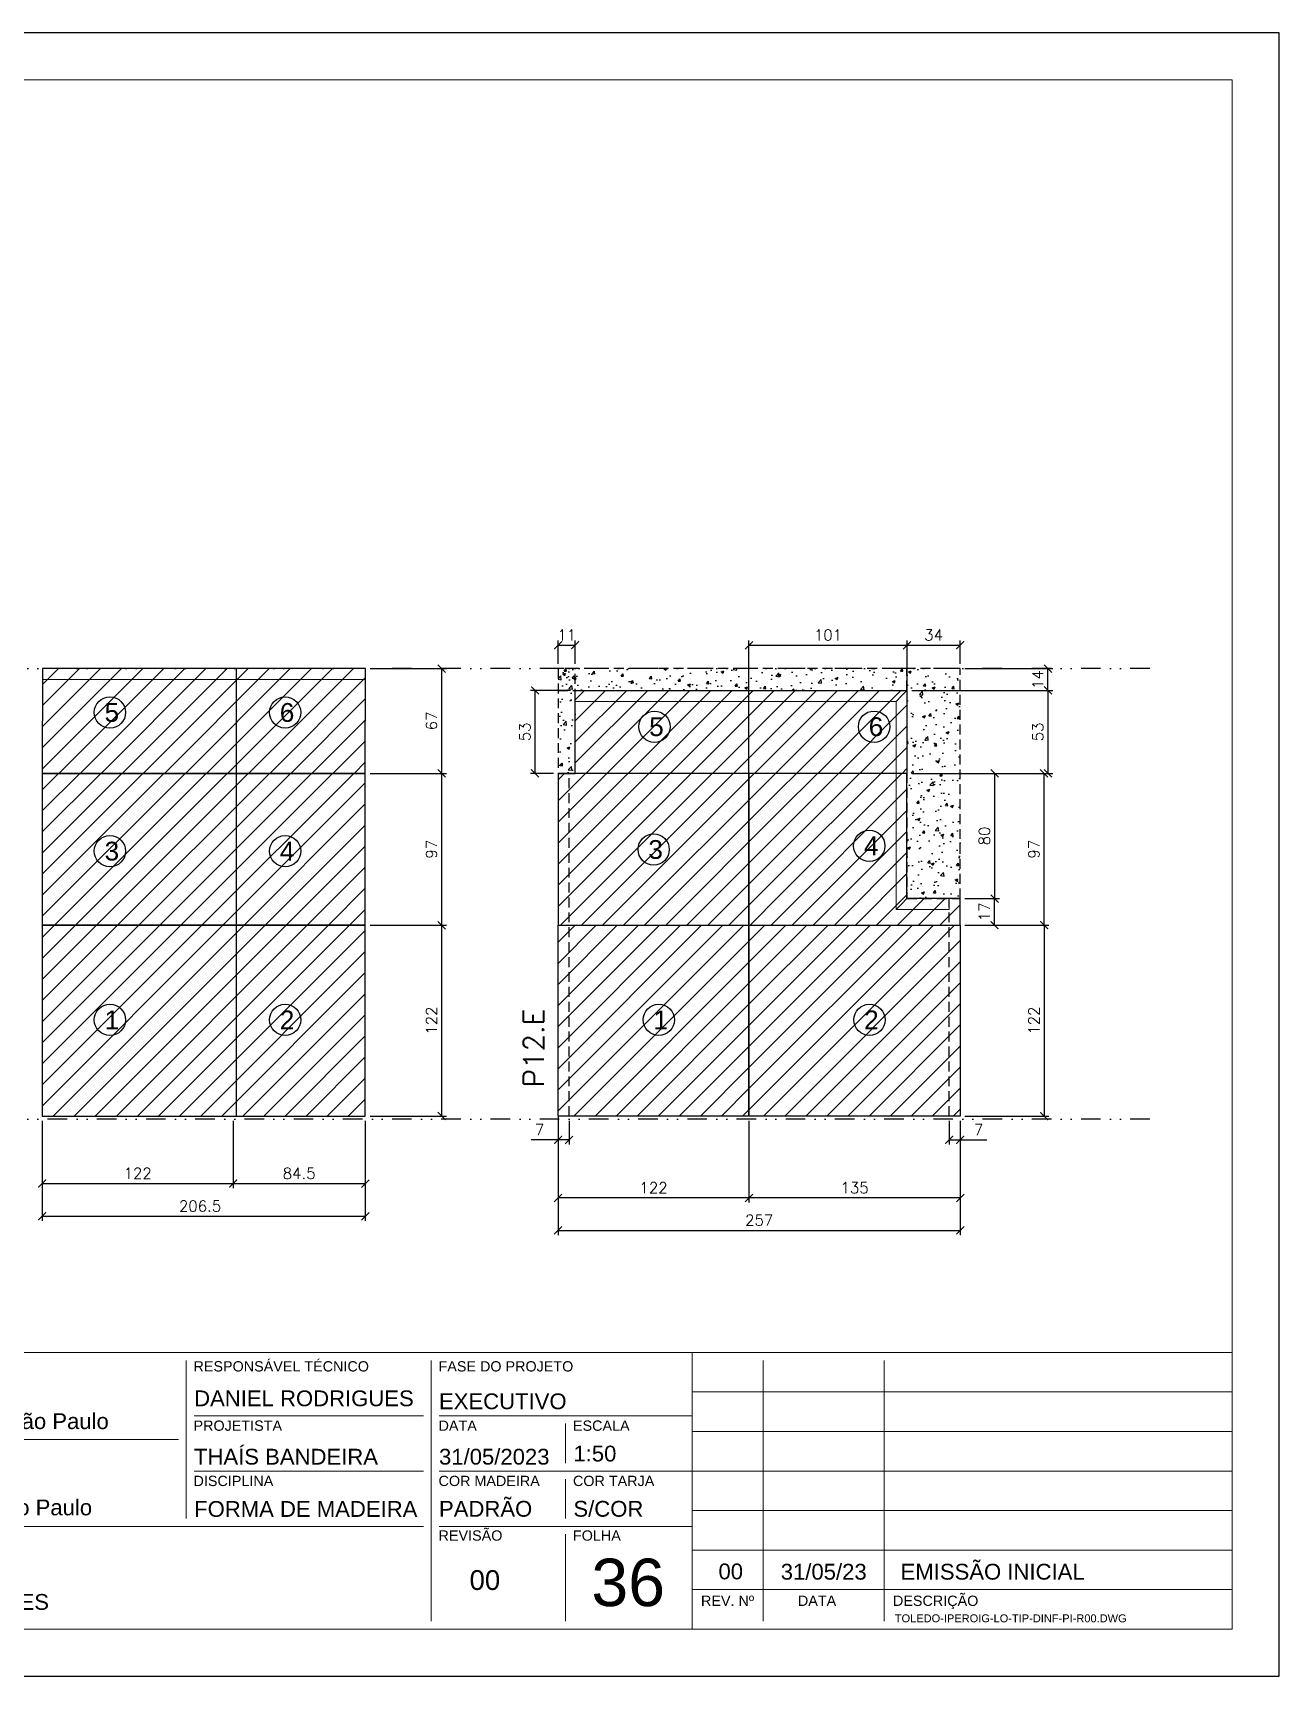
# Model space of a CAD drawing. Extents: x -23436 to 4767, y -3862 to 10024.
# Drawn here: x -19988 to -19191, y -1668 to -618 of the extents above; entities that cross this region are included whole.
import ezdxf
from ezdxf.enums import TextEntityAlignment as Align

# ---------------------------------------------------------------- set-up
doc = ezdxf.new("R2010")
doc.units = 0
doc.header["$PDMODE"] = 2
doc.header["$PDSIZE"] = 10
doc.linetypes.add('DIVIDE2', pattern=[0.625, 0.25, -0.125, 0, -0.125, 0, -0.125])
doc.linetypes.add('HIDDEN', pattern=[9.525, 6.35, -3.175])
doc.layers.get('0').update_dxf_attribs({"lineweight": 13})
doc.layers.get('Defpoints').update_dxf_attribs({"lineweight": 13})
for name, color, linetype, lineweight in [('A-GENM', 7, 'Continuous', 18), ('cotas', 4, 'Continuous', 13), ('FOLHA MB', 7, 'Continuous', 13), ('N° FOLHA', 5, 'Continuous', 13), ('Texto Seção', 7, 'Continuous', 15)]:
    doc.layers.add(name, color=color, linetype=linetype, lineweight=lineweight)
for name, color, linetype in [('Concreto', 250, 'HIDDEN'), ('Cota', 4, 'Continuous'), ('MB Logo', 254, 'Continuous'), ('Nível', 160, 'Continuous'), ('Painéis', 30, 'Continuous'), ('Reaproveitamento', 252, 'Continuous'), ('Romaneio', 10, 'Continuous'), ('Sarrafo de Pressão', 42, 'HIDDEN')]:
    doc.layers.add(name, color=color, linetype=linetype)
doc.layers.add('Laje_Perimetro', color=7, linetype='Continuous', plot=False)
doc.styles.add('ARIAL', font='arial.ttf', dxfattribs={"oblique": 15, "height": 25})
doc.styles.add('MB_C01', font='arial.ttf', dxfattribs={"height": 1.3})
doc.styles.add('MB_C02', font='arial.ttf', dxfattribs={"height": 2})
doc.styles.add('MB_C03', font='arial.ttf', dxfattribs={"height": 2.5})
doc.styles.add('MB_C04', font='arial.ttf', dxfattribs={"height": 6})
doc.styles.add('REGUA-120', font='ROMANS.shx', dxfattribs={"height": 15})
doc.styles.add('ROMANS', font='romans.shx')
doc.dimstyles.new('Cota Paínel', dxfattribs={"dimtxt": 7, "dimasz": 5, "dimexe": 3, "dimexo": 3, "dimgap": 3, "dimtad": 1, "dimdec": 1, "dimzin": 12, "dimdsep": 46, "dimtxsty": 'ROMANS', "dimblk": 'ARCHTICK', "dimcen": 0, "dimclrd": 4, "dimclre": 4, "dimclrt": 1, "dimadec": 1, "dimazin": 3, "dimtfac": 1, "dimtdec": 1, "dimtmove": 0, "dimatfit": 3, "dimldrblk": 'OBLIQUE', "dimfxl": 0, "dimtolj": 1, "dimtzin": 12, "dimarcsym": 0})
doc.dimstyles.new('PAINEL', dxfattribs={"dimtxt": 7, "dimasz": 5, "dimexe": 3, "dimexo": 3, "dimgap": 3, "dimtad": 1, "dimdec": 1, "dimzin": 12, "dimdsep": 46, "dimtxsty": 'ROMANS', "dimblk": 'ARCHTICK', "dimcen": 0, "dimclrd": 4, "dimclre": 4, "dimclrt": 1, "dimadec": 1, "dimazin": 3, "dimtfac": 1, "dimtdec": 1, "dimtmove": 0, "dimatfit": 3, "dimldrblk": 'OBLIQUE', "dimfxl": 0, "dimtolj": 1, "dimtzin": 12, "dimarcsym": 0})
pattern_1 = [(45, (-4755.02, -1150), (-6.735192, 6.735192), [])]
pattern_2 = [(45, (-1493.968, 3471.636), (-6.735192, 6.735192), [])]
pattern_3 = [(45, (-4790.363, 10281.966), (-6.735192, 6.735192), [])]
pattern_4 = [(45, (-17942.374, -1150), (-6.73519, 6.73519), [])]

# ---------------------------------------------------------------- blocks, each defined once
blk = doc.blocks.new('A$C169d8357')
at = {"layer": 'FOLHA MB', "color": 1}
for p, q in [((1109.8, 356.7), (70, 356.7)), ((786.6, 351.7), (786.6, 250.7)), ((943.1, 351.7), (943.1, 185)), ((1109.8, 356.7), (1109.8, 179.9)), ((1455, 356.7), (1109.8, 356.7)), ((1155.3, 185), (1155.3, 351.7)), ((1232.6, 351.7), (1232.6, 185)), ((1455, 331.5), (1109.8, 331.5)), ((938.1, 316.3), (791.6, 316.3)), ((1109.8, 316.3), (948.2, 316.3)), ((1029, 311.3), (1029, 286)), ((1455, 306.2), (1109.8, 306.2)), ((781.5, 301.2), (450.7, 301.2)), ((938.1, 281), (791.6, 281)), ((1109.8, 281), (948.2, 281)), ((1029, 275.9), (1029, 250.7)), ((1455, 281), (1109.8, 281)), ((1455, 255.7), (1109.8, 255.7)), ((938.1, 245.6), (450.7, 245.6)), ((1109.8, 245.6), (948.2, 245.6)), ((1029, 240.6), (1029, 185)), ((1455, 230.4), (1109.8, 230.4)), ((1455, 205.2), (1109.8, 205.2))]:
    blk.add_line(p, q, dxfattribs=at)
for points in [[(0, 1199.9), (0, 149.9), (1485, 149.9), (1485, 1199.9)], [(70, 1169.9), (70, 179.9), (1455, 179.9), (1455, 1169.9)]]:
    blk.add_lwpolyline(points, close=True, dxfattribs=at)
at = {"layer": 'FOLHA MB', "color": 6}
for s, height, style, p in [('RESPONSÁVEL TÉCNICO', 6.566, 'MB_C01', (791.2, 344.6)), ('FASE DO PROJETO', 6.566, 'MB_C01', (947.8, 344.6)), ('Rua Hungria, 620-10ºAndar SP /  São Paulo', 10.102, 'MB_C02', (459.7, 307.8)), ('PROJETISTA', 6.57, 'MB_C01', (791.2, 306.7)), ('DATA', 6.57, 'MB_C01', (947.8, 306.7)), ('ESCALA', 6.57, 'MB_C01', (1033.7, 306.7)), ('DISCIPLINA', 6.57, 'MB_C01', (791.2, 271.4)), ('COR MADEIRA', 6.566, 'MB_C01', (947.8, 271.4)), ('COR TARJA', 6.57, 'MB_C01', (1033.7, 271.4)), ('Rua Iperoig, 180-perdizes-SP /  São Paulo', 10.102, 'MB_C02', (459.7, 252.7)), ('REVISÃO', 6.57, 'MB_C01', (947.8, 236.5)), ('FOLHA', 6.57, 'MB_C01', (1033.7, 236.5)), ('PROJETO EXECUTIVO DE PILARES', 10.102, 'MB_C02', (459.7, 192.3))]:
    blk.add_text(s, height=height, dxfattribs=dict(at, style=style)).set_placement(p)
at = {"layer": 'FOLHA MB', "color": 5}
for s, height, style, p in [('DANIEL RODRIGUES', 10.102, 'MB_C02', (791.6, 322.4)), ('EXECUTIVO', 10.1, 'MB_C02', (948.1, 320.5)), ('THAÍS BANDEIRA', 10.102, 'MB_C02', (791.5, 285.1)), ('31/05/2023', 10.1, 'MB_C02', (948.1, 285.1)), ('1:50', 10.1, 'MB_C02', (1034, 287.1)), ('PADRÃO', 10.1, 'MB_C02', (948.1, 251.8)), ('FORMA DE MADEIRA', 10.102, 'MB_C02', (791.6, 251.7)), ('S/COR', 10.1, 'MB_C02', (1034, 251.8)), ('00', 10.1, 'MB_C02', (1126.7, 211.8)), ('31/05/23', 10.1, 'MB_C02', (1166.5, 211.6)), ('EMISSÃO INICIAL', 10.102, 'MB_C02', (1243.1, 211.6)), ('00', 12.63, 'MB_C03', (967.6, 205))]:
    blk.add_text(s, height=height, dxfattribs=dict(at, style=style)).set_placement(p)
at = {"layer": 'FOLHA MB', "color": 6, "style": 'MB_C01'}
for s, p in [('REV. Nº', (1132.5, 198.1)), ('DATA', (1189.7, 198.1)), ('DESCRIÇÃO', (1265.5, 198.1))]:
    blk.add_text(s, height=6.57, dxfattribs=at).set_placement(p, align=Align.MIDDLE_CENTER)
at = {"layer": 'FOLHA MB', "insert": (1239.4, 189.4), "char_height": 5.051, "width": 210.818, "attachment_point": 1, "style": 'MB_C04'}
blk.add_mtext('TOLEDO-IPEROIG-LO-TIP-DINF-PI-R00.DWG', dxfattribs=at)
blk = doc.blocks.new('_ArchTick')
at = {"color": 0, "linetype": 'ByBlock', "const_width": 0.15}
blk.add_lwpolyline([(-0.5, -0.5), (0.5, 0.5)], dxfattribs=at)
blk = doc.blocks.new('*D4480')
at = {"layer": 'Cota', "color": 4, "lineweight": -2, "transparency": 16777216}
for p, q in [((-19981.9, -1312.9), (-19981.9, -1376.9)), ((-19775.4, -1312.9), (-19775.4, -1376.9)), ((-19981.9, -1373.9), (-19775.4, -1373.9))]:
    blk.add_line(p, q, dxfattribs=at)
at = {"layer": 'Defpoints', "color": 0, "transparency": 16777216}
for p in [(-19981.9, -1309.9), (-19775.4, -1309.9), (-19775.4, -1373.9)]:
    blk.add_point(p, dxfattribs=at)
at = {"layer": 'Cota', "color": 4, "lineweight": -2, "transparency": 16777216, "xscale": 5, "yscale": 5, "zscale": 5, "rotation": 180}
blk.add_blockref('_ArchTick', (-19981.9, -1373.9), dxfattribs=at)
at = {"layer": 'Cota', "color": 4, "lineweight": -2, "transparency": 16777216, "xscale": 5, "yscale": 5, "zscale": 5}
blk.add_blockref('_ArchTick', (-19775.4, -1373.9), dxfattribs=at)
at = {"layer": 'Cota', "color": 1, "transparency": 16777216, "insert": (-19881, -1367.4), "char_height": 7, "attachment_point": 5, "style": 'ROMANS'}
blk.add_mtext('\\A1;206.5', dxfattribs=at)
blk = doc.blocks.new('_OBLIQUE')
at = {"color": 0, "linetype": 'ByBlock', "lineweight": -2}
for p, q in [((0, 0), (-1, 0)), ((-0.5, -0.5), (0.5, 0.5))]:
    blk.add_line(p, q, dxfattribs=at)
blk = doc.blocks.new('*D4481')
at = {"layer": 'Cota', "color": 4, "lineweight": -2, "transparency": 16777216}
for p, q in [((-19772.4, -1187.9), (-19723.6, -1187.9)), ((-19726.6, -1309.9), (-19726.6, -1187.9)), ((-19772.4, -1309.9), (-19723.6, -1309.9))]:
    blk.add_line(p, q, dxfattribs=at)
at = {"layer": 'Defpoints', "color": 0, "transparency": 16777216}
for p in [(-19775.4, -1187.9), (-19726.6, -1187.9), (-19775.4, -1309.9)]:
    blk.add_point(p, dxfattribs=at)
at = {"layer": 'Cota', "color": 4, "lineweight": -2, "transparency": 16777216, "xscale": 5, "yscale": 5, "zscale": 5}
for p, rotation in [((-19726.6, -1187.9), 90), ((-19726.6, -1309.9), 270)]:
    blk.add_blockref('_ArchTick', p, dxfattribs=dict(at, rotation=rotation))
at = {"layer": 'Cota', "color": 1, "transparency": 16777216, "insert": (-19733.1, -1248.9), "char_height": 7, "attachment_point": 5, "rotation": 90, "style": 'ROMANS'}
blk.add_mtext('\\A1;122', dxfattribs=at)
blk = doc.blocks.new('*D4482')
at = {"layer": 'Cota', "color": 4, "lineweight": -2, "transparency": 16777216}
for p, q in [((-19772.4, -1090.9), (-19723.6, -1090.9)), ((-19726.6, -1187.9), (-19726.6, -1090.9)), ((-19759.9, -1187.9), (-19723.6, -1187.9))]:
    blk.add_line(p, q, dxfattribs=at)
at = {"layer": 'Defpoints', "color": 0, "transparency": 16777216}
for p in [(-19775.4, -1090.9), (-19726.6, -1090.9), (-19762.9, -1187.9)]:
    blk.add_point(p, dxfattribs=at)
at = {"layer": 'Cota', "color": 4, "lineweight": -2, "transparency": 16777216, "xscale": 5, "yscale": 5, "zscale": 5}
for p, rotation in [((-19726.6, -1090.9), 90), ((-19726.6, -1187.9), 270)]:
    blk.add_blockref('_ArchTick', p, dxfattribs=dict(at, rotation=rotation))
at = {"layer": 'Cota', "color": 1, "transparency": 16777216, "insert": (-19733.1, -1139.4), "char_height": 7, "attachment_point": 5, "rotation": 90, "style": 'ROMANS'}
blk.add_mtext('\\A1;97', dxfattribs=at)
blk = doc.blocks.new('*D4483')
at = {"layer": 'Cota', "color": 4, "lineweight": -2, "transparency": 16777216}
for p, q in [((-19652.2, -1312.9), (-19652.2, -1385.9)), ((-19395.2, -1312.9), (-19395.2, -1385.9)), ((-19652.2, -1382.9), (-19395.2, -1382.9))]:
    blk.add_line(p, q, dxfattribs=at)
at = {"layer": 'Defpoints', "color": 0, "transparency": 16777216}
for p in [(-19652.2, -1309.9), (-19395.2, -1309.9), (-19395.2, -1382.9)]:
    blk.add_point(p, dxfattribs=at)
at = {"layer": 'Cota', "color": 4, "lineweight": -2, "transparency": 16777216, "xscale": 5, "yscale": 5, "zscale": 5, "rotation": 180}
blk.add_blockref('_ArchTick', (-19652.2, -1382.9), dxfattribs=at)
at = {"layer": 'Cota', "color": 4, "lineweight": -2, "transparency": 16777216, "xscale": 5, "yscale": 5, "zscale": 5}
blk.add_blockref('_ArchTick', (-19395.2, -1382.9), dxfattribs=at)
at = {"layer": 'Cota', "color": 1, "transparency": 16777216, "insert": (-19523.7, -1376.4), "char_height": 7, "attachment_point": 5, "style": 'ROMANS'}
blk.add_mtext('\\A1;257', dxfattribs=at)
blk = doc.blocks.new('*D4484')
at = {"layer": 'Cota', "color": 4, "lineweight": -2, "transparency": 16777216}
for p, q in [((-19530.2, -1312.9), (-19530.2, -1365.2)), ((-19395.2, -1312.9), (-19395.2, -1365.2)), ((-19395.2, -1362.2), (-19530.2, -1362.2))]:
    blk.add_line(p, q, dxfattribs=at)
at = {"layer": 'Defpoints', "color": 0, "transparency": 16777216}
for p in [(-19530.2, -1309.9), (-19395.2, -1309.9), (-19530.2, -1362.2)]:
    blk.add_point(p, dxfattribs=at)
at = {"layer": 'Cota', "color": 4, "lineweight": -2, "transparency": 16777216, "xscale": 5, "yscale": 5, "zscale": 5, "rotation": 180}
blk.add_blockref('_ArchTick', (-19530.2, -1362.2), dxfattribs=at)
at = {"layer": 'Cota', "color": 4, "lineweight": -2, "transparency": 16777216, "xscale": 5, "yscale": 5, "zscale": 5}
blk.add_blockref('_ArchTick', (-19395.2, -1362.2), dxfattribs=at)
at = {"layer": 'Cota', "color": 1, "transparency": 16777216, "insert": (-19462.7, -1355.7), "char_height": 7, "attachment_point": 5, "style": 'ROMANS'}
blk.add_mtext('\\A1;135', dxfattribs=at)
blk = doc.blocks.new('*D4485')
at = {"layer": 'Cota', "color": 4, "lineweight": -2, "transparency": 16777216}
for p, q in [((-19652.2, -1309.7), (-19652.2, -1365.2)), ((-19530.2, -1312.9), (-19530.2, -1365.2)), ((-19530.2, -1362.2), (-19652.2, -1362.2))]:
    blk.add_line(p, q, dxfattribs=at)
at = {"layer": 'Defpoints', "color": 0, "transparency": 16777216}
for p in [(-19652.2, -1306.7), (-19530.2, -1309.9), (-19652.2, -1362.2)]:
    blk.add_point(p, dxfattribs=at)
at = {"layer": 'Cota', "color": 4, "lineweight": -2, "transparency": 16777216, "xscale": 5, "yscale": 5, "zscale": 5, "rotation": 180}
blk.add_blockref('_ArchTick', (-19652.2, -1362.2), dxfattribs=at)
at = {"layer": 'Cota', "color": 4, "lineweight": -2, "transparency": 16777216, "xscale": 5, "yscale": 5, "zscale": 5}
blk.add_blockref('_ArchTick', (-19530.2, -1362.2), dxfattribs=at)
at = {"layer": 'Cota', "color": 1, "transparency": 16777216, "insert": (-19591.2, -1355.7), "char_height": 7, "attachment_point": 5, "style": 'ROMANS'}
blk.add_mtext('\\A1;122', dxfattribs=at)
blk = doc.blocks.new('*D4486')
at = {"layer": 'Cota', "color": 4, "lineweight": -2, "transparency": 16777216}
for p, q in [((-19652.2, -1312.9), (-19652.2, -1328.1)), ((-19645.2, -1312.9), (-19645.2, -1328.1)), ((-19652.2, -1325.1), (-19669.4, -1325.1)), ((-19645.2, -1325.1), (-19652.2, -1325.1))]:
    blk.add_line(p, q, dxfattribs=at)
at = {"layer": 'Defpoints', "color": 0, "transparency": 16777216}
for p in [(-19652.2, -1309.9), (-19645.2, -1309.9), (-19652.2, -1325.1)]:
    blk.add_point(p, dxfattribs=at)
at = {"layer": 'Cota', "color": 4, "lineweight": -2, "transparency": 16777216, "xscale": 5, "yscale": 5, "zscale": 5, "rotation": 180}
blk.add_blockref('_ArchTick', (-19652.2, -1325.1), dxfattribs=at)
at = {"layer": 'Cota', "color": 4, "lineweight": -2, "transparency": 16777216, "xscale": 5, "yscale": 5, "zscale": 5}
blk.add_blockref('_ArchTick', (-19645.2, -1325.1), dxfattribs=at)
at = {"layer": 'Cota', "color": 1, "transparency": 16777216, "insert": (-19664.1, -1318.6), "char_height": 7, "attachment_point": 5, "style": 'ROMANS'}
blk.add_mtext('\\A1;7', dxfattribs=at)
blk = doc.blocks.new('*D4487')
at = {"layer": 'Cota', "color": 4, "lineweight": -2, "transparency": 16777216}
for p, q in [((-19402.2, -1312.9), (-19402.2, -1328.1)), ((-19395.2, -1312.9), (-19395.2, -1328.1)), ((-19402.2, -1325.1), (-19395.2, -1325.1)), ((-19395.2, -1325.1), (-19378.1, -1325.1))]:
    blk.add_line(p, q, dxfattribs=at)
at = {"layer": 'Defpoints', "color": 0, "transparency": 16777216}
for p in [(-19402.2, -1309.9), (-19395.2, -1309.9), (-19395.2, -1325.1)]:
    blk.add_point(p, dxfattribs=at)
at = {"layer": 'Cota', "color": 4, "lineweight": -2, "transparency": 16777216, "xscale": 5, "yscale": 5, "zscale": 5, "rotation": 180}
blk.add_blockref('_ArchTick', (-19402.2, -1325.1), dxfattribs=at)
at = {"layer": 'Cota', "color": 4, "lineweight": -2, "transparency": 16777216, "xscale": 5, "yscale": 5, "zscale": 5}
blk.add_blockref('_ArchTick', (-19395.2, -1325.1), dxfattribs=at)
at = {"layer": 'Cota', "color": 1, "transparency": 16777216, "insert": (-19383.4, -1318.6), "char_height": 7, "attachment_point": 5, "style": 'ROMANS'}
blk.add_mtext('\\A1;7', dxfattribs=at)
blk = doc.blocks.new('*D4488')
at = {"layer": 'Cota', "color": 4, "lineweight": -2, "transparency": 16777216}
for p, q in [((-19981.9, -1312.9), (-19981.9, -1356)), ((-19859.9, -1312.9), (-19859.9, -1356)), ((-19981.9, -1353), (-19859.9, -1353))]:
    blk.add_line(p, q, dxfattribs=at)
at = {"layer": 'Defpoints', "color": 0, "transparency": 16777216}
for p in [(-19981.9, -1309.9), (-19859.9, -1309.9), (-19859.9, -1353)]:
    blk.add_point(p, dxfattribs=at)
at = {"layer": 'Cota', "color": 4, "lineweight": -2, "transparency": 16777216, "xscale": 5, "yscale": 5, "zscale": 5, "rotation": 180}
blk.add_blockref('_ArchTick', (-19981.9, -1353), dxfattribs=at)
at = {"layer": 'Cota', "color": 4, "lineweight": -2, "transparency": 16777216, "xscale": 5, "yscale": 5, "zscale": 5}
blk.add_blockref('_ArchTick', (-19859.9, -1353), dxfattribs=at)
at = {"layer": 'Cota', "color": 1, "transparency": 16777216, "insert": (-19920.9, -1346.5), "char_height": 7, "attachment_point": 5, "style": 'ROMANS'}
blk.add_mtext('\\A1;122', dxfattribs=at)
blk = doc.blocks.new('*D4489')
at = {"layer": 'Cota', "color": 4, "lineweight": -2, "transparency": 16777216}
for p, q in [((-19859.9, -1312.9), (-19859.9, -1356)), ((-19775.4, -1312.9), (-19775.4, -1356)), ((-19859.9, -1353), (-19775.4, -1353))]:
    blk.add_line(p, q, dxfattribs=at)
at = {"layer": 'Defpoints', "color": 0, "transparency": 16777216}
for p in [(-19859.9, -1309.9), (-19775.4, -1309.9), (-19775.4, -1353)]:
    blk.add_point(p, dxfattribs=at)
at = {"layer": 'Cota', "color": 4, "lineweight": -2, "transparency": 16777216, "xscale": 5, "yscale": 5, "zscale": 5, "rotation": 180}
blk.add_blockref('_ArchTick', (-19859.9, -1353), dxfattribs=at)
at = {"layer": 'Cota', "color": 4, "lineweight": -2, "transparency": 16777216, "xscale": 5, "yscale": 5, "zscale": 5}
blk.add_blockref('_ArchTick', (-19775.4, -1353), dxfattribs=at)
at = {"layer": 'Cota', "color": 1, "transparency": 16777216, "insert": (-19817.7, -1346.5), "char_height": 7, "attachment_point": 5, "style": 'ROMANS'}
blk.add_mtext('\\A1;84.5', dxfattribs=at)
blk = doc.blocks.new('*D4491')
at = {"layer": 'Cota', "color": 4, "lineweight": -2, "transparency": 16777216}
for p, q in [((-19392.2, -1187.9), (-19338.6, -1187.9)), ((-19341.6, -1187.9), (-19341.6, -1309.9)), ((-19392.2, -1309.9), (-19338.6, -1309.9))]:
    blk.add_line(p, q, dxfattribs=at)
at = {"layer": 'Defpoints', "color": 0, "transparency": 16777216}
for p in [(-19395.2, -1187.9), (-19395.2, -1309.9), (-19341.6, -1309.9)]:
    blk.add_point(p, dxfattribs=at)
at = {"layer": 'Cota', "color": 4, "lineweight": -2, "transparency": 16777216, "xscale": 5, "yscale": 5, "zscale": 5}
for p, rotation in [((-19341.6, -1187.9), 90), ((-19341.6, -1309.9), 270)]:
    blk.add_blockref('_ArchTick', p, dxfattribs=dict(at, rotation=rotation))
at = {"layer": 'Cota', "color": 1, "transparency": 16777216, "insert": (-19348.1, -1248.9), "char_height": 7, "attachment_point": 5, "rotation": 90, "style": 'ROMANS'}
blk.add_mtext('\\A1;122', dxfattribs=at)
blk = doc.blocks.new('*D4492')
at = {"layer": 'A-GENM', "color": 4, "lineweight": -2, "transparency": 16777216}
for p, q in [((-19426.2, -1090.9), (-19338.6, -1090.9)), ((-19341.6, -1187.9), (-19341.6, -1090.9)), ((-19392.2, -1187.9), (-19338.6, -1187.9))]:
    blk.add_line(p, q, dxfattribs=at)
at = {"layer": 'Defpoints', "color": 0, "transparency": 16777216}
for p in [(-19429.2, -1090.9), (-19341.6, -1090.9), (-19395.2, -1187.9)]:
    blk.add_point(p, dxfattribs=at)
at = {"layer": 'A-GENM', "color": 4, "lineweight": -2, "transparency": 16777216, "xscale": 5, "yscale": 5, "zscale": 5}
for p, rotation in [((-19341.6, -1090.9), 90), ((-19341.6, -1187.9), 270)]:
    blk.add_blockref('_ArchTick', p, dxfattribs=dict(at, rotation=rotation))
at = {"layer": 'A-GENM', "color": 1, "transparency": 16777216, "insert": (-19348.1, -1139.4), "char_height": 7, "attachment_point": 5, "rotation": 90, "style": 'ROMANS'}
blk.add_mtext('\\A1;97', dxfattribs=at)
blk = doc.blocks.new('*D4500')
at = {"layer": 'cotas', "color": 4, "lineweight": -2, "transparency": 16777216}
for p, q in [((-19772.4, -1023.9), (-19723.6, -1023.9)), ((-19726.6, -1090.9), (-19726.6, -1023.9)), ((-19772.4, -1090.9), (-19723.6, -1090.9))]:
    blk.add_line(p, q, dxfattribs=at)
at = {"layer": 'Defpoints', "color": 0, "transparency": 16777216}
for p in [(-19775.4, -1023.9), (-19726.6, -1023.9), (-19775.4, -1090.9)]:
    blk.add_point(p, dxfattribs=at)
at = {"layer": 'cotas', "color": 4, "lineweight": -2, "transparency": 16777216, "xscale": 5, "yscale": 5, "zscale": 5}
for p, rotation in [((-19726.6, -1023.9), 90), ((-19726.6, -1090.9), 270)]:
    blk.add_blockref('_ArchTick', p, dxfattribs=dict(at, rotation=rotation))
at = {"layer": 'cotas', "color": 1, "transparency": 16777216, "insert": (-19733.1, -1057.4), "char_height": 7, "attachment_point": 5, "rotation": 90, "style": 'ROMANS'}
blk.add_mtext('\\A1;67', dxfattribs=at)
blk = doc.blocks.new('*D4501')
at = {"layer": 'cotas', "color": 4, "lineweight": -2, "transparency": 16777216}
for p, q in [((-19644.2, -1037.9), (-19669.9, -1037.9)), ((-19666.9, -1090.9), (-19666.9, -1037.9)), ((-19655.2, -1090.9), (-19669.9, -1090.9))]:
    blk.add_line(p, q, dxfattribs=at)
at = {"layer": 'Defpoints', "color": 0, "transparency": 16777216}
for p in [(-19666.9, -1037.9), (-19641.2, -1037.9), (-19652.2, -1090.9)]:
    blk.add_point(p, dxfattribs=at)
at = {"layer": 'cotas', "color": 4, "lineweight": -2, "transparency": 16777216, "xscale": 5, "yscale": 5, "zscale": 5}
for p, rotation in [((-19666.9, -1037.9), 90), ((-19666.9, -1090.9), 270)]:
    blk.add_blockref('_ArchTick', p, dxfattribs=dict(at, rotation=rotation))
at = {"layer": 'cotas', "color": 1, "transparency": 16777216, "insert": (-19673.4, -1064.4), "char_height": 7, "attachment_point": 5, "rotation": 90, "style": 'ROMANS'}
blk.add_mtext('\\A1;53', dxfattribs=at)
blk = doc.blocks.new('*D4502')
at = {"layer": 'cotas', "color": 4, "lineweight": -2, "transparency": 16777216}
for p, q in [((-19426.2, -1037.9), (-19336.1, -1037.9)), ((-19339.1, -1037.9), (-19339.1, -1090.9)), ((-19426.2, -1090.9), (-19336.1, -1090.9))]:
    blk.add_line(p, q, dxfattribs=at)
at = {"layer": 'Defpoints', "color": 0, "transparency": 16777216}
for p in [(-19429.2, -1037.9), (-19429.2, -1090.9), (-19339.1, -1090.9)]:
    blk.add_point(p, dxfattribs=at)
at = {"layer": 'cotas', "color": 4, "lineweight": -2, "transparency": 16777216, "xscale": 5, "yscale": 5, "zscale": 5}
for p, rotation in [((-19339.1, -1037.9), 90), ((-19339.1, -1090.9), 270)]:
    blk.add_blockref('_ArchTick', p, dxfattribs=dict(at, rotation=rotation))
at = {"layer": 'cotas', "color": 1, "transparency": 16777216, "insert": (-19345.6, -1064.4), "char_height": 7, "attachment_point": 5, "rotation": 90, "style": 'ROMANS'}
blk.add_mtext('\\A1;53', dxfattribs=at)
blk = doc.blocks.new('*D4503')
at = {"layer": 'cotas', "color": 4, "lineweight": -2, "transparency": 16777216}
for p, q in [((-19429.2, -1020.9), (-19429.2, -1006)), ((-19395.2, -1020.9), (-19395.2, -1006)), ((-19429.2, -1009), (-19395.2, -1009))]:
    blk.add_line(p, q, dxfattribs=at)
at = {"layer": 'Defpoints', "color": 0, "transparency": 16777216}
for p in [(-19395.2, -1009), (-19429.2, -1023.9), (-19395.2, -1023.9)]:
    blk.add_point(p, dxfattribs=at)
at = {"layer": 'cotas', "color": 4, "lineweight": -2, "transparency": 16777216, "xscale": 5, "yscale": 5, "zscale": 5, "rotation": 180}
blk.add_blockref('_ArchTick', (-19429.2, -1009), dxfattribs=at)
at = {"layer": 'cotas', "color": 4, "lineweight": -2, "transparency": 16777216, "xscale": 5, "yscale": 5, "zscale": 5}
blk.add_blockref('_ArchTick', (-19395.2, -1009), dxfattribs=at)
at = {"layer": 'cotas', "color": 1, "transparency": 16777216, "insert": (-19412.2, -1002.5), "char_height": 7, "attachment_point": 5, "style": 'ROMANS'}
blk.add_mtext('\\A1;34', dxfattribs=at)
blk = doc.blocks.new('*D4504')
at = {"layer": 'cotas', "color": 4, "lineweight": -2, "transparency": 16777216}
for p, q in [((-19530.2, -1041.9), (-19530.2, -1006)), ((-19429.2, -1034.9), (-19429.2, -1006)), ((-19530.2, -1009), (-19429.2, -1009))]:
    blk.add_line(p, q, dxfattribs=at)
at = {"layer": 'Defpoints', "color": 0, "transparency": 16777216}
for p in [(-19429.2, -1009), (-19429.2, -1037.9), (-19530.2, -1044.9)]:
    blk.add_point(p, dxfattribs=at)
at = {"layer": 'cotas', "color": 4, "lineweight": -2, "transparency": 16777216, "xscale": 5, "yscale": 5, "zscale": 5, "rotation": 180}
blk.add_blockref('_ArchTick', (-19530.2, -1009), dxfattribs=at)
at = {"layer": 'cotas', "color": 4, "lineweight": -2, "transparency": 16777216, "xscale": 5, "yscale": 5, "zscale": 5}
blk.add_blockref('_ArchTick', (-19429.2, -1009), dxfattribs=at)
at = {"layer": 'cotas', "color": 1, "transparency": 16777216, "insert": (-19479.7, -1002.5), "char_height": 7, "attachment_point": 5, "style": 'ROMANS'}
blk.add_mtext('\\A1;101', dxfattribs=at)
blk = doc.blocks.new('*D4505')
at = {"layer": 'cotas', "color": 4, "lineweight": -2, "transparency": 16777216}
for p, q in [((-19652.2, -1020.9), (-19652.2, -1006)), ((-19641.2, -1020.9), (-19641.2, -1006)), ((-19652.2, -1009), (-19641.2, -1009))]:
    blk.add_line(p, q, dxfattribs=at)
at = {"layer": 'Defpoints', "color": 0, "transparency": 16777216}
for p in [(-19641.2, -1009), (-19652.2, -1023.9), (-19641.2, -1023.9)]:
    blk.add_point(p, dxfattribs=at)
at = {"layer": 'cotas', "color": 4, "lineweight": -2, "transparency": 16777216, "xscale": 5, "yscale": 5, "zscale": 5, "rotation": 180}
blk.add_blockref('_ArchTick', (-19652.2, -1009), dxfattribs=at)
at = {"layer": 'cotas', "color": 4, "lineweight": -2, "transparency": 16777216, "xscale": 5, "yscale": 5, "zscale": 5}
blk.add_blockref('_ArchTick', (-19641.2, -1009), dxfattribs=at)
at = {"layer": 'cotas', "color": 1, "transparency": 16777216, "insert": (-19646.7, -1002.5), "char_height": 7, "attachment_point": 5, "style": 'ROMANS'}
blk.add_mtext('\\A1;11', dxfattribs=at)
blk = doc.blocks.new('*D4506')
at = {"layer": 'cotas', "color": 4, "lineweight": -2, "transparency": 16777216}
for p, q in [((-19426.2, -1090.9), (-19370.2, -1090.9)), ((-19373.2, -1090.9), (-19373.2, -1170.9)), ((-19392.2, -1170.9), (-19370.2, -1170.9))]:
    blk.add_line(p, q, dxfattribs=at)
at = {"layer": 'Defpoints', "color": 0, "transparency": 16777216}
for p in [(-19429.2, -1090.9), (-19395.2, -1170.9), (-19373.2, -1170.9)]:
    blk.add_point(p, dxfattribs=at)
at = {"layer": 'cotas', "color": 4, "lineweight": -2, "transparency": 16777216, "xscale": 5, "yscale": 5, "zscale": 5}
for p, rotation in [((-19373.2, -1090.9), 90), ((-19373.2, -1170.9), 270)]:
    blk.add_blockref('_ArchTick', p, dxfattribs=dict(at, rotation=rotation))
at = {"layer": 'cotas', "color": 1, "transparency": 16777216, "insert": (-19379.7, -1130.9), "char_height": 7, "attachment_point": 5, "rotation": 90, "style": 'ROMANS'}
blk.add_mtext('\\A1;80', dxfattribs=at)
blk = doc.blocks.new('*D4507')
at = {"layer": 'cotas', "color": 4, "lineweight": -2, "transparency": 16777216}
for p, q in [((-19392.2, -1023.9), (-19336.1, -1023.9)), ((-19339.1, -1037.9), (-19339.1, -1023.9)), ((-19392.2, -1037.9), (-19336.1, -1037.9))]:
    blk.add_line(p, q, dxfattribs=at)
at = {"layer": 'Defpoints', "color": 0, "transparency": 16777216}
for p in [(-19395.2, -1023.9), (-19339.1, -1023.9), (-19395.2, -1037.9)]:
    blk.add_point(p, dxfattribs=at)
at = {"layer": 'cotas', "color": 4, "lineweight": -2, "transparency": 16777216, "xscale": 5, "yscale": 5, "zscale": 5}
for p, rotation in [((-19339.1, -1023.9), 90), ((-19339.1, -1037.9), 270)]:
    blk.add_blockref('_ArchTick', p, dxfattribs=dict(at, rotation=rotation))
at = {"layer": 'cotas', "color": 1, "transparency": 16777216, "insert": (-19345.6, -1030.9), "char_height": 7, "attachment_point": 5, "rotation": 90, "style": 'ROMANS'}
blk.add_mtext('\\A1;14', dxfattribs=at)
blk = doc.blocks.new('*D5481')
at = {"layer": 'cotas', "color": 4, "lineweight": -2, "transparency": 16777216}
for p, q in [((-19392.2, -1170.9), (-19370.2, -1170.9)), ((-19373.2, -1187.9), (-19373.2, -1170.9)), ((-19392.2, -1187.9), (-19370.2, -1187.9))]:
    blk.add_line(p, q, dxfattribs=at)
at = {"layer": 'Defpoints', "color": 0, "transparency": 16777216}
for p in [(-19395.2, -1170.9), (-19373.2, -1170.9), (-19395.2, -1187.9)]:
    blk.add_point(p, dxfattribs=at)
at = {"layer": 'cotas', "color": 4, "lineweight": -2, "transparency": 16777216, "xscale": 5, "yscale": 5, "zscale": 5}
for p, rotation in [((-19373.2, -1170.9), 90), ((-19373.2, -1187.9), 270)]:
    blk.add_blockref('_ArchTick', p, dxfattribs=dict(at, rotation=rotation))
at = {"layer": 'cotas', "color": 1, "transparency": 16777216, "insert": (-19379.7, -1179.4), "char_height": 7, "attachment_point": 5, "rotation": 90, "style": 'ROMANS'}
blk.add_mtext('\\A1;17', dxfattribs=at)

msp = doc.modelspace()

# ---------------------------------------------------------------- hatches: boundary and pattern name
at = {"layer": 'Concreto'}
h = msp.add_hatch(dxfattribs=at)
h.set_pattern_fill('AR-CONC', color=256, scale=0.1, angle=-360)
h.set_pattern_definition([(50, (-4790.363, 10155.966), (18.218467, -1.593909), [1.905, -20.955]), (355, (-4790.363, 10155.966), (-3.524342, 19.105685), [1.524, -16.764058]), (100.45144, (-4788.845, 10155.833), (14.694125, 17.511775), [1.619, -17.809024]), (46.1842, (-4790.363, 10161.046), (27.107904, -4.204233), [2.8575, -31.4325]), (96.63556, (-4788.104, 10160.696), (23.740413, 24.742612), [2.428502, -26.71356]), (351.18415, (-4790.363, 10161.046), (23.740413, 24.742612), [2.285997, -25.145973]), (21, (-4787.823, 10159.776), (15.161439, -10.22652), [1.905, -20.955]), (326, (-4787.823, 10159.776), (6.180203, 18.418797), [1.524, -16.764]), (71.45145, (-4786.56, 10158.924), (21.341642, 8.192277), [1.619, -17.808994]), (37.5, (-4790.363, 10155.966), (0.3088603, 8.455504), [0, -16.5608, 0, -17.018, 0, -16.8275]), (7.5, (-4790.363, 10155.966), (6.6819663, 10.0180575), [0, -9.7028, 0, -16.1798, 0, -6.4135]), (327.5, (-4796.027, 10155.966), (13.5590595, -0.5728744), [0, -6.35, 0, -19.812, 0, -26.289]), (317.5, (-4798.567, 10155.966), (14.812918, 2.542649), [0, -8.255, 0, -13.1572, 0, -18.669])])
h.paths.add_polyline_path([(-19652.219, -1037.905), (-19429.219, -1037.905), (-19429.219, -1023.905), (-19652.219, -1023.905)])
h = msp.add_hatch(dxfattribs=at)
h.set_pattern_fill('AR-CONC', color=256, scale=0.1, angle=-360)
h.set_pattern_definition([(50, (-4755.02, -1186), (18.218467, -1.593909), [1.905, -20.955]), (355, (-4755.02, -1186), (-3.524342, 19.105685), [1.524, -16.764058]), (100.45144, (-4753.502, -1186.133), (14.694125, 17.511775), [1.619, -17.809024]), (46.1842, (-4755.02, -1180.92), (27.107904, -4.204233), [2.8575, -31.4325]), (96.63556, (-4752.761, -1181.27), (23.740413, 24.742612), [2.4285, -26.71356]), (351.18415, (-4755.02, -1180.92), (23.740413, 24.74261), [2.285997, -25.145973]), (21, (-4752.48, -1182.19), (15.161439, -10.22652), [1.905, -20.955]), (326, (-4752.48, -1182.19), (6.180203, 18.418797), [1.524, -16.764]), (71.45145, (-4751.217, -1183.042), (21.341642, 8.192277), [1.619, -17.808994]), (37.5, (-4755.0204, -1186), (0.3088603, 8.455504), [0, -16.5608, 0, -17.018, 0, -16.8275]), (7.5, (-4755.02, -1186), (6.681966, 10.0180575), [0, -9.7028, 0, -16.1798, 0, -6.4135]), (327.5, (-4760.6846, -1186), (13.5590595, -0.5728744), [0, -6.35, 0, -19.812, 0, -26.289]), (317.5, (-4763.225, -1186), (14.812918, 2.542649), [0, -8.255, 0, -13.1572, 0, -18.669])])
h.paths.add_polyline_path([(-19652.219, -1090.905), (-19641.219, -1090.905), (-19641.219, -1023.905), (-19652.219, -1023.905)])
h = msp.add_hatch(dxfattribs=at)
h.set_pattern_fill('AR-CONC', color=256, scale=0.1, angle=-360)
h.set_pattern_definition([(50, (-1620.342, 11599.761), (18.218467, -1.593909), [1.905, -20.955]), (355, (-1620.342, 11599.761), (-3.524342, 19.105685), [1.524, -16.764058]), (100.451445, (-1618.824, 11599.629), (14.694125, 17.511775), [1.619001, -17.809024]), (46.1842, (-1620.342, 11604.841), (27.107904, -4.204233), [2.8575, -31.4325]), (96.63556, (-1618.083, 11604.49), (23.740413, 24.742612), [2.428502, -26.71356]), (351.18415, (-1620.342, 11604.841), (23.740413, 24.742612), [2.285997, -25.145973]), (21, (-1617.802, 11603.571), (15.161439, -10.22652), [1.905, -20.955]), (326, (-1617.802, 11603.571), (6.180203, 18.418797), [1.524, -16.764]), (71.451445, (-1616.539, 11602.72), (21.341642, 8.192277), [1.619001, -17.808994]), (37.5, (-1620.3424, 11599.7614), (0.3088603, 8.4555039), [0, -16.5608, 0, -17.018, 0, -16.8275]), (7.5, (-1620.342, 11599.761), (6.6819663, 10.0180575), [0, -9.7028, 0, -16.1798, 0, -6.4135]), (327.5, (-1626.0066, 11599.7614), (13.5590595, -0.5728744), [0, -6.35, 0, -19.812, 0, -26.289]), (317.5, (-1628.547, 11599.761), (14.812918, 2.542649), [0, -8.255, 0, -13.1572, 0, -18.669])])
h.paths.add_polyline_path([(-19429.219, -1170.905), (-19395.219, -1170.905), (-19395.219, -1023.905), (-19429.219, -1023.905)])
at = {"layer": 'Reaproveitamento'}
h = msp.add_hatch(dxfattribs=at)
h.set_pattern_fill('ANSI31', color=256, scale=3, style=0)
h.set_pattern_definition(pattern_4)
h.paths.add_polyline_path([(-19981.923, -1090.905), (-19775.423, -1090.905), (-19775.188, -1023.905), (-19981.688, -1023.905)])
h = msp.add_hatch(dxfattribs=at)
h.set_pattern_fill('ANSI31', color=256, scale=3, style=0)
h.set_pattern_definition(pattern_4)
h.paths.add_polyline_path([(-19652.219, -1090.905), (-19641.219, -1090.905), (-19641.219, -1037.905), (-19429.219, -1037.905), (-19429.219, -1090.905)])
h = msp.add_hatch(dxfattribs=at)
h.set_pattern_fill('ANSI31', color=256, scale=3, style=0)
h.set_pattern_definition(pattern_2)
h.paths.add_polyline_path([(-19981.923, -1187.905), (-19775.423, -1187.905), (-19775.423, -1090.905), (-19981.923, -1090.905)])
h = msp.add_hatch(dxfattribs=at)
h.set_pattern_fill('ANSI31', color=256, scale=3, style=0)
h.set_pattern_definition(pattern_1)
h.paths.add_polyline_path([(-19652.219, -1187.905), (-19510.219, -1187.905), (-19510.219, -1090.905), (-19652.219, -1090.905)])
h = msp.add_hatch(dxfattribs=at)
h.set_pattern_fill('ANSI31', color=256, scale=3, style=0)
h.set_pattern_definition(pattern_1)
h.paths.add_polyline_path([(-19429.219, -1090.905), (-19510.219, -1090.905), (-19510.219, -1187.905), (-19395.219, -1187.905), (-19395.219, -1170.905), (-19429.219, -1170.905)])
h = msp.add_hatch(dxfattribs=at)
h.set_pattern_fill('ANSI31', color=256, scale=3, style=0)
h.set_pattern_definition(pattern_2)
h.paths.add_polyline_path([(-19981.923, -1309.905), (-19775.423, -1309.905), (-19775.423, -1187.905), (-19981.923, -1187.905)])
h = msp.add_hatch(dxfattribs=at)
h.set_pattern_fill('ANSI31', color=256, scale=3, style=0)
h.set_pattern_definition(pattern_3)
h.paths.add_polyline_path([(-19652.219, -1187.905), (-19530.219, -1187.905), (-19530.219, -1309.905), (-19652.219, -1309.905)])
h = msp.add_hatch(dxfattribs=at)
h.set_pattern_fill('ANSI31', color=256, scale=3, style=0)
h.set_pattern_definition(pattern_3)
h.paths.add_polyline_path([(-19530.219, -1309.905), (-19530.219, -1187.905), (-19429.219, -1187.905), (-19395.219, -1187.905), (-19395.219, -1309.905)])

# ---------------------------------------------------------------- linework, layer by layer
at = {"layer": 'Concreto'}
for points in [[(-19652.219, -1037.905), (-19429.219, -1037.905), (-19429.219, -1023.905), (-19652.219, -1023.905)], [(-19652.219, -1090.905), (-19641.219, -1090.905), (-19641.219, -1023.905), (-19652.219, -1023.905)], [(-19429.219, -1170.905), (-19395.219, -1170.905), (-19395.219, -1023.905), (-19429.219, -1023.905)]]:
    msp.add_lwpolyline(points, close=True, dxfattribs=at)
at = {"layer": 'cotas', "color": 50}
for p, q in [((-19981.688, -1023.905), (-19981.688, -1027.405)), ((-19981.688, -1023.905), (-19775.422, -1023.905)), ((-19981.688, -1030.905), (-19981.688, -1027.405)), ((-19775.422, -1023.905), (-19775.422, -1027.405)), ((-19775.422, -1030.905), (-19775.422, -1027.405)), ((-19981.688, -1030.905), (-19775.422, -1030.905)), ((-19641.219, -1037.905), (-19641.219, -1041.405)), ((-19641.219, -1037.905), (-19429.219, -1037.905)), ((-19429.219, -1037.905), (-19432.719, -1041.405)), ((-19429.219, -1037.905), (-19429.219, -1170.905)), ((-19641.219, -1044.905), (-19641.219, -1041.405)), ((-19641.219, -1044.905), (-19436.219, -1044.905)), ((-19436.219, -1044.905), (-19432.719, -1041.405)), ((-19436.219, -1044.905), (-19436.219, -1177.905)), ((-19436.219, -1177.905), (-19432.719, -1174.405)), ((-19429.219, -1170.905), (-19432.719, -1174.405)), ((-19429.219, -1170.905), (-19402.219, -1170.905)), ((-19402.219, -1170.905), (-19402.219, -1174.405)), ((-19402.219, -1177.905), (-19402.219, -1174.405)), ((-19436.219, -1177.905), (-19402.219, -1177.905))]:
    msp.add_line(p, q, dxfattribs=at)
at = {"layer": 'Laje_Perimetro'}
msp.add_lwpolyline([(-19191.377, -617.741), (-20676.397, -617.741), (-20676.397, -1667.741), (-19191.377, -1667.741)], close=True, dxfattribs=at)
at = {"layer": 'Nível', "linetype": 'DIVIDE2', "ltscale": 50}
for p, q in [((-19274.035, -1023.905), (-20580.778, -1023.905)), ((-19274.035, -1311.905), (-20580.778, -1311.905))]:
    msp.add_line(p, q, dxfattribs=at)
at = {"layer": 'Painéis', "color": 32, "true_color": 0xcd6928}
for p, q in [((-19857.723, -1309.905), (-19857.722, -1023.905)), ((-19530.219, -1309.905), (-19530.219, -1037.905))]:
    msp.add_line(p, q, dxfattribs=at)
for points in [[(-19981.923, -1090.905), (-19775.423, -1090.905), (-19775.188, -1023.905), (-19981.688, -1023.905)], [(-19652.219, -1090.905), (-19652.219, -1090.905), (-19641.219, -1090.905), (-19641.219, -1037.905), (-19429.219, -1037.905), (-19429.219, -1090.905)], [(-19981.923, -1187.905), (-19775.423, -1187.905), (-19775.423, -1090.905), (-19981.923, -1090.905)], [(-19652.219, -1187.905), (-19530.219, -1187.905), (-19530.219, -1090.905), (-19652.219, -1090.905)], [(-19981.923, -1309.905), (-19775.423, -1309.905), (-19775.423, -1187.905), (-19981.923, -1187.905)], [(-19652.219, -1187.905), (-19530.219, -1187.905), (-19530.219, -1309.905), (-19652.219, -1309.905)], [(-19530.219, -1309.905), (-19530.219, -1187.905), (-19429.219, -1187.905), (-19429.219, -1187.905), (-19395.219, -1187.905), (-19395.219, -1309.905)]]:
    msp.add_lwpolyline(points, close=True, dxfattribs=at)
msp.add_lwpolyline([(-19429.219, -1090.905), (-19530.219, -1090.905), (-19530.219, -1187.905), (-19395.219, -1187.905), (-19395.219, -1170.905), (-19429.219, -1170.905), (-19429.219, -1090.905)], dxfattribs=at)
at = {"layer": 'Romaneio'}
for centre in [(-19938.619, -1051.983), (-19826.66, -1051.983), (-19590.597, -1061.083), (-19450.279, -1061.083), (-19938.619, -1140.581), (-19826.66, -1140.581), (-19591.116, -1139.535), (-19453.318, -1137.228), (-19938.619, -1248.424), (-19826.66, -1248.424), (-19587.824, -1248.424), (-19453.19, -1248.424)]:
    msp.add_circle(centre, 10, dxfattribs=at)
at = {"layer": 'Sarrafo de Pressão'}
for p, q in [((-19645.219, -1309.905), (-19645.219, -1090.905)), ((-19402.219, -1309.905), (-19402.219, -1170.905))]:
    msp.add_line(p, q, dxfattribs=at)

# ---------------------------------------------------------------- block references
at = {"layer": 'MB Logo'}
msp.add_blockref('A$C169d8357', (-20676.397, -1817.679), dxfattribs=at)

# ---------------------------------------------------------------- texts
at = {"layer": 'N° FOLHA', "color": 5, "style": 'MB_C04'}
msp.add_text('36', height=30.3061, dxfattribs=at).set_placement((-19630.93, -1622.997))
at = {"layer": 'Romaneio', "color": 0, "style": 'ARIAL'}
for s, p in [('5', (-19937.367, -1051.983)), ('6', (-19825.407, -1051.983)), ('5', (-19589.345, -1061.083)), ('6', (-19449.027, -1061.083)), ('3', (-19589.863, -1139.535)), ('4', (-19452.066, -1137.228)), ('3', (-19937.367, -1140.581)), ('4', (-19825.407, -1140.581)), ('1', (-19937.367, -1248.424)), ('2', (-19825.407, -1248.424)), ('1', (-19586.572, -1248.424)), ('2', (-19451.938, -1248.424))]:
    msp.add_text(s, height=12, dxfattribs=at).set_placement(p, align=Align.MIDDLE_CENTER)
at = {"layer": 'Texto Seção', "insert": (-19661.348, -1291.44), "char_height": 13, "width": 285.32988, "attachment_point": 7, "rotation": 90, "style": 'REGUA-120'}
msp.add_mtext('P12.E', dxfattribs=at)

# ---------------------------------------------------------------- dimensions: what is measured, and where the dimension line sits
at = {"layer": 'A-GENM', "color": 6}
dim = msp.add_linear_dim(base=(-19341.568, -1090.905), p1=(-19395.219, -1187.905), p2=(-19429.219, -1090.905), angle=90, dimstyle='PAINEL', override={"dimarcsym": 2}, dxfattribs=at)
dim.commit()
dim.dimension.update_dxf_attribs({"geometry": '*D4492', "text_midpoint": (-19348.068, -1139.405)})
at = {"layer": 'Cota', "color": 2}
for base, p1, p2, picture, middle in [((-19726.578, -1090.905), (-19762.922, -1187.905), (-19775.423, -1090.905), '*D4482', (-19733.078, -1139.405)), ((-19726.578, -1187.905), (-19775.423, -1309.905), (-19775.423, -1187.905), '*D4481', (-19733.078, -1248.905))]:
    dim = msp.add_linear_dim(base=base, p1=p1, p2=p2, angle=90, dimstyle='Cota Paínel', dxfattribs=at)
    dim.commit()
    dim.dimension.update_dxf_attribs({"geometry": picture, "text_midpoint": middle})
at = {"layer": 'Cota'}
dim = msp.add_linear_dim(base=(-19341.568, -1309.905), p1=(-19395.219, -1187.905), p2=(-19395.219, -1309.905), angle=90, dimstyle='PAINEL', override={"dimarcsym": 2}, dxfattribs=at)
dim.commit()
dim.dimension.update_dxf_attribs({"geometry": '*D4491', "text_midpoint": (-19348.068, -1248.905)})
at = {"layer": 'Cota', "color": 2}
dim = msp.add_linear_dim(base=(-19775.423, -1373.916), p1=(-19981.923, -1309.905), p2=(-19775.423, -1309.905), dimstyle='Cota Paínel', dxfattribs=at)
dim.commit()
dim.dimension.update_dxf_attribs({"geometry": '*D4480', "text_midpoint": (-19880.973, -1373.916), "dimtype": 160})
for base, p1, p2, picture, middle in [((-19859.923, -1353.022), (-19981.923, -1309.905), (-19859.923, -1309.905), '*D4488', (-19920.923, -1346.522)), ((-19775.423, -1353.022), (-19859.923, -1309.905), (-19775.423, -1309.905), '*D4489', (-19817.673, -1346.522)), ((-19652.219, -1362.217), (-19530.219, -1309.905), (-19652.219, -1306.705), '*D4485', (-19591.219, -1355.717)), ((-19395.219, -1382.916), (-19652.219, -1309.905), (-19395.219, -1309.905), '*D4483', (-19523.719, -1376.416)), ((-19530.219, -1362.217), (-19395.219, -1309.905), (-19530.219, -1309.905), '*D4484', (-19462.719, -1355.717))]:
    dim = msp.add_linear_dim(base=base, p1=p1, p2=p2, dimstyle='Cota Paínel', dxfattribs=at)
    dim.commit()
    dim.dimension.update_dxf_attribs({"geometry": picture, "text_midpoint": middle})
at = {"layer": 'Cota'}
dim = msp.add_linear_dim(base=(-19652.219, -1325.062), p1=(-19645.219, -1309.905), p2=(-19652.219, -1309.905), dimstyle='Cota Paínel', dxfattribs=at)
dim.commit()
dim.dimension.update_dxf_attribs({"geometry": '*D4486', "text_midpoint": (-19664.053, -1325.062), "dimtype": 160})
dim = msp.add_linear_dim(base=(-19395.219, -1325.062), p1=(-19402.219, -1309.905), p2=(-19395.219, -1309.905), angle=180, dimstyle='Cota Paínel', dxfattribs=at)
dim.commit()
dim.dimension.update_dxf_attribs({"geometry": '*D4487', "text_midpoint": (-19383.386, -1325.062), "dimtype": 160})
at = {"layer": 'cotas'}
dim = msp.add_linear_dim(base=(-19641.219, -1008.979), p1=(-19652.219, -1023.905), p2=(-19641.219, -1023.905), dimstyle='PAINEL', override={"dimarcsym": 2}, dxfattribs=at)
dim.commit()
dim.dimension.update_dxf_attribs({"geometry": '*D4505', "text_midpoint": (-19646.719, -1008.979), "dimtype": 160})
for base, p1, p2, picture, middle in [((-19429.219, -1008.979), (-19530.219, -1044.905), (-19429.219, -1037.905), '*D4504', (-19479.719, -1002.479)), ((-19395.219, -1008.979), (-19429.219, -1023.905), (-19395.219, -1023.905), '*D4503', (-19412.219, -1002.479))]:
    dim = msp.add_linear_dim(base=base, p1=p1, p2=p2, dimstyle='PAINEL', override={"dimarcsym": 2}, dxfattribs=at)
    dim.commit()
    dim.dimension.update_dxf_attribs({"geometry": picture, "text_midpoint": middle})
for base, p1, p2, picture, middle in [((-19726.577, -1023.905), (-19775.423, -1090.905), (-19775.422, -1023.905), '*D4500', (-19733.077, -1057.405)), ((-19666.95, -1037.905), (-19652.219, -1090.905), (-19641.219, -1037.905), '*D4501', (-19673.45, -1064.405)), ((-19339.068, -1090.905), (-19429.219, -1037.905), (-19429.219, -1090.905), '*D4502', (-19345.568, -1064.405)), ((-19373.235, -1170.905), (-19429.219, -1090.905), (-19395.219, -1170.905), '*D4506', (-19379.735, -1130.905))]:
    dim = msp.add_linear_dim(base=base, p1=p1, p2=p2, angle=90, dimstyle='PAINEL', override={"dimarcsym": 2}, dxfattribs=at)
    dim.commit()
    dim.dimension.update_dxf_attribs({"geometry": picture, "text_midpoint": middle})
dim = msp.add_linear_dim(base=(-19339.068, -1023.905), p1=(-19395.219, -1037.905), p2=(-19395.219, -1023.905), angle=90, dimstyle='PAINEL', override={"dimarcsym": 2}, dxfattribs=at)
dim.commit()
dim.dimension.update_dxf_attribs({"geometry": '*D4507', "text_midpoint": (-19339.068, -1030.905), "dimtype": 160})
at = {"layer": 'cotas', "color": 2}
dim = msp.add_linear_dim(base=(-19373.235, -1170.905), p1=(-19395.219, -1187.905), p2=(-19395.219, -1170.905), angle=90, dimstyle='PAINEL', override={"dimarcsym": 2}, dxfattribs=at)
dim.commit()
dim.dimension.update_dxf_attribs({"geometry": '*D5481', "text_midpoint": (-19379.735, -1179.405)})

doc.saveas('drawing.dxf')
